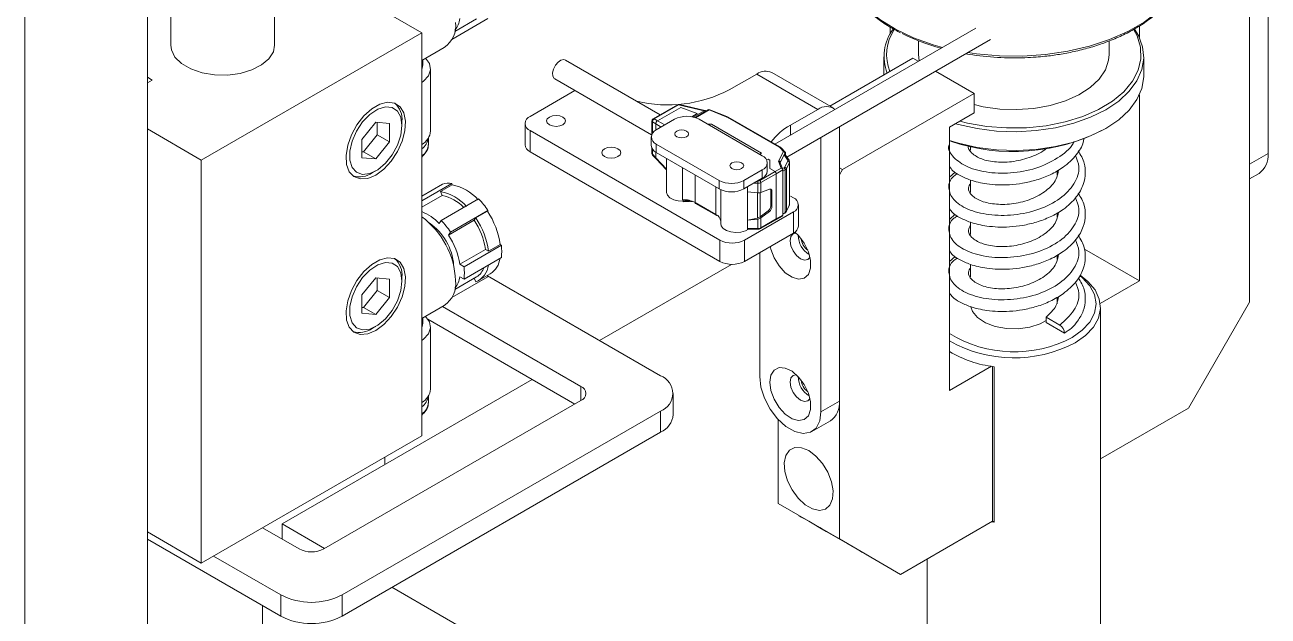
# Model space of a CAD drawing. Header units: millimetres. Extents: x 169 to 14583, y -399 to 10804.
# Drawn here: x 11799.6 to 11943.2, y 7379.5 to 7447.7 of the extents above; entities that cross this region are included whole.
import ezdxf

# ---------------------------------------------------------------- set-up
doc = ezdxf.new("R2010")
doc.units = ezdxf.units.MM
doc.header["$LTSCALE"] = 35

msp = doc.modelspace()

# ---------------------------------------------------------------- linework, layer by layer
at = {"color": 7, "linetype": 'Continuous', "lineweight": 18}
for p, q in [((11799.626, 7837.703), (11799.626, 7344.766)), ((11813.768, 7829.539), (11813.768, 7352.93)), ((11943.168, 7464.533), (11943.168, 7432.862)), ((11941.047, 7463.308), (11941.047, 7431.637)), ((11828.465, 7445.389), (11828.465, 7460.694)), ((11845.446, 7446.818), (11828.465, 7456.621)), ((11941.047, 7415.714), (11941.047, 7457.766)), ((11816.465, 7456.173), (11816.465, 7445.389)), ((11853.092, 7448.458), (11848.931, 7446.056)), ((11849.26, 7446.98), (11851.773, 7448.431)), ((11819.99, 7432.122), (11845.446, 7446.818)), ((11845.446, 7400.275), (11845.446, 7446.818)), ((11909.433, 7447.367), (11886.224, 7433.969)), ((11899.525, 7446.668), (11899.525, 7447.48)), ((11928.319, 7446.277), (11928.319, 7447.619)), ((11845.446, 7443.624), (11848.057, 7445.131)), ((11887.608, 7432.458), (11911.128, 7446.036)), ((11902.823, 7445.885), (11902.823, 7444.295)), ((11924.823, 7444.295), (11924.823, 7445.876)), ((11845.57, 7443.071), (11845.57, 7443.695)), ((11872.999, 7437.346), (11862.052, 7443.666)), ((11892.576, 7438.357), (11902.156, 7443.887)), ((11898.823, 7444.05), (11898.823, 7441.963)), ((11902.156, 7443.887), (11902.781, 7443.527)), ((11902.823, 7444.295), (11902.891, 7443.591)), ((11928.823, 7441.886), (11928.823, 7444.05)), ((11846.47, 7435.486), (11846.47, 7442.647)), ((11884.125, 7442.052), (11880.943, 7440.215)), ((11884.125, 7442.052), (11891.196, 7437.97)), ((11892.946, 7438.143), (11885.875, 7442.225)), ((11904.781, 7442.372), (11909.227, 7439.805)), ((11813.768, 7441.674), (11814.333, 7441.348)), ((11814.333, 7441.348), (11813.768, 7441.021)), ((11860.802, 7441.5), (11871.991, 7435.041)), ((11863.147, 7440.147), (11857.962, 7437.153)), ((11894.024, 7431.029), (11909.227, 7439.805)), ((11909.227, 7439.805), (11909.227, 7437.56)), ((11928.319, 7418.165), (11928.319, 7439.66)), ((11874.979, 7438.489), (11872.182, 7436.874)), ((11875.092, 7438.492), (11872.295, 7436.877)), ((11872.675, 7436.658), (11875.357, 7438.206)), ((11878.047, 7437.809), (11875.092, 7438.492)), ((11878.159, 7437.837), (11875.197, 7438.522)), ((11877.266, 7437.493), (11875.357, 7438.206)), ((11878.044, 7437.807), (11876.795, 7437.086)), ((11878.534, 7437.913), (11877.005, 7437.03)), ((11878.634, 7437.903), (11877.08, 7437.006)), ((11878.197, 7437.719), (11878.044, 7437.807)), ((11878.285, 7437.77), (11878.186, 7437.827)), ((11880.61, 7437.13), (11878.634, 7437.903)), ((11880.683, 7437.153), (11878.707, 7437.926)), ((11888.014, 7436.133), (11891.196, 7437.97)), ((11838.552, 7434.508), (11840.143, 7436.487)), ((11840.143, 7436.487), (11841.734, 7436.345)), ((11840.32, 7436.472), (11840.32, 7435.04)), ((11841.734, 7436.345), (11841.734, 7434.224)), ((11843.171, 7436.114), (11843.171, 7436.589)), ((11857.376, 7436.337), (11857.376, 7433.887)), ((11872.032, 7436.615), (11872.032, 7435.128)), ((11872.466, 7436.296), (11872.086, 7436.515)), ((11872.086, 7436.515), (11872.086, 7435.216)), ((11872.295, 7436.877), (11872.675, 7436.658)), ((11873.097, 7435.932), (11872.466, 7436.296)), ((11872.466, 7435.565), (11872.466, 7436.296)), ((11874.65, 7436.828), (11872.528, 7435.603)), ((11872.675, 7436.658), (11873.515, 7436.173)), ((11876.621, 7437.12), (11877.266, 7437.493)), ((11884.761, 7432.623), (11877.478, 7436.828)), ((11880.827, 7437.085), (11880.683, 7437.153)), ((11886.709, 7433.621), (11880.727, 7437.075)), ((11886.809, 7433.631), (11880.827, 7437.085)), ((11909.227, 7437.56), (11906.399, 7435.927)), ((11813.768, 7435.715), (11819.99, 7432.122)), ((11840.32, 7435.04), (11838.729, 7433.061)), ((11840.32, 7435.04), (11841.734, 7434.224)), ((11857.962, 7435.521), (11879.882, 7422.866)), ((11857.962, 7435.521), (11857.962, 7433.071)), ((11878.897, 7436.253), (11878.473, 7436.253)), ((11878.897, 7436.253), (11884.691, 7432.909)), ((11888.014, 7436.133), (11888.014, 7435.002)), ((11893.671, 7435.958), (11893.671, 7404.287)), ((11906.399, 7405.511), (11906.399, 7435.927)), ((11924.22, 7435.642), (11924.432, 7435.764)), ((11838.552, 7432.387), (11838.552, 7434.508)), ((11841.734, 7434.224), (11840.143, 7432.244)), ((11846.22, 7433.935), (11846.22, 7434.672)), ((11871.943, 7434.787), (11871.943, 7433.807)), ((11872.032, 7433.466), (11872.032, 7432.894)), ((11872.528, 7433.971), (11879.812, 7429.766)), ((11872.528, 7433.971), (11872.528, 7432.991)), ((11886.992, 7433.489), (11886.809, 7433.631)), ((11887.212, 7433.127), (11886.847, 7433.515)), ((11887.416, 7433.038), (11886.992, 7433.489)), ((11891.549, 7403.063), (11891.549, 7434.734)), ((11908.823, 7433.661), (11908.823, 7433.249)), ((11819.99, 7385.58), (11819.99, 7432.122)), ((11838.729, 7433.061), (11838.552, 7433.077)), ((11840.143, 7432.244), (11838.552, 7432.387)), ((11838.729, 7433.061), (11840.143, 7432.244)), ((11857.962, 7433.071), (11879.882, 7420.417)), ((11872.086, 7433.378), (11872.086, 7432.795)), ((11872.086, 7432.795), (11872.466, 7432.388)), ((11872.112, 7432.689), (11872.503, 7432.27)), ((11872.466, 7432.388), (11872.466, 7433.029)), ((11872.466, 7432.388), (11873.698, 7431.067)), ((11872.503, 7432.27), (11873.698, 7430.99)), ((11872.528, 7432.991), (11879.812, 7428.786)), ((11873.698, 7432.315), (11873.698, 7428.418)), ((11884.691, 7432.909), (11884.479, 7432.787)), ((11885.259, 7432.145), (11885.468, 7432.215)), ((11885.468, 7432.215), (11885.646, 7432.112)), ((11885.646, 7432.112), (11885.646, 7431.133)), ((11886.627, 7432.002), (11887.211, 7433.127)), ((11886.946, 7431.19), (11886.627, 7432.002)), ((11887.296, 7432.724), (11886.871, 7431.908)), ((11887.211, 7433.127), (11887.212, 7433.127)), ((11887.388, 7432.903), (11887.296, 7432.724)), ((11887.696, 7432.139), (11887.296, 7432.724)), ((11887.361, 7431.299), (11887.706, 7432.03)), ((11887.861, 7432.089), (11887.378, 7432.795)), ((11887.459, 7432.943), (11887.388, 7432.903)), ((11887.388, 7432.903), (11887.388, 7432.779)), ((11887.459, 7432.677), (11887.459, 7432.943)), ((11941.047, 7431.637), (11943.168, 7432.862)), ((11839.733, 7430.632), (11840.143, 7430.869)), ((11875.556, 7427.543), (11875.556, 7431.243)), ((11882.64, 7429.766), (11884.761, 7430.991)), ((11884.483, 7429.769), (11886.246, 7430.786)), ((11886.388, 7430.541), (11884.625, 7429.524)), ((11884.761, 7430.011), (11884.761, 7430.991)), ((11885.347, 7430.827), (11885.347, 7431.807)), ((11885.646, 7431.133), (11886.246, 7430.786)), ((11886.246, 7430.786), (11886.946, 7431.19)), ((11887.165, 7430.99), (11886.388, 7430.541)), ((11886.388, 7430.541), (11886.388, 7425.316)), ((11886.852, 7431.814), (11886.85, 7431.825)), ((11887.155, 7431.041), (11886.852, 7431.813)), ((11887.121, 7431.128), (11887.284, 7431.222)), ((11887.165, 7430.99), (11887.165, 7430.827)), ((11887.425, 7430.977), (11887.165, 7430.827)), ((11887.165, 7425.928), (11887.165, 7430.827)), ((11887.425, 7426.078), (11887.425, 7430.977)), ((11887.899, 7431.837), (11887.554, 7431.105)), ((11887.554, 7431.105), (11887.554, 7426.206)), ((11887.899, 7426.937), (11887.899, 7431.837)), ((11887.917, 7427.013), (11887.917, 7431.912)), ((11893.671, 7431.233), (11894.024, 7431.029)), ((11894.024, 7431.029), (11893.671, 7430.417)), ((11907.027, 7430.726), (11906.399, 7430.145)), ((11918.823, 7430.432), (11918.823, 7430.894)), ((11918.858, 7430.914), (11918.906, 7430.736)), ((11941.047, 7429.946), (11942.133, 7430.572)), ((11848.913, 7429.427), (11845.446, 7427.425)), ((11847.841, 7429.331), (11845.446, 7427.948)), ((11847.632, 7428.49), (11848.975, 7429.265)), ((11848.975, 7429.265), (11848.913, 7429.427)), ((11877.033, 7430.39), (11877.033, 7427.205)), ((11879.812, 7428.786), (11879.812, 7429.766)), ((11882.64, 7428.786), (11884.761, 7430.011)), ((11882.64, 7429.766), (11882.64, 7428.786)), ((11884.271, 7429.439), (11883.771, 7429.439)), ((11884.254, 7429.718), (11884.271, 7429.718)), ((11884.271, 7429.439), (11884.271, 7429.718)), ((11884.271, 7428.343), (11884.271, 7429.439)), ((11884.625, 7429.524), (11884.625, 7428.38)), ((11893.671, 7388.365), (11893.671, 7430.417)), ((11908.823, 7429.811), (11908.823, 7428.377)), ((11847.811, 7428.028), (11845.446, 7426.663)), ((11847.811, 7428.028), (11847.632, 7428.49)), ((11879.408, 7425.834), (11879.408, 7429.019)), ((11879.991, 7428.694), (11879.991, 7424.785)), ((11883.064, 7429.031), (11883.064, 7428.459)), ((11883.064, 7428.459), (11883.064, 7425.193)), ((11884.271, 7428.343), (11883.064, 7428.459)), ((11884.233, 7425.424), (11884.233, 7428.347)), ((11884.512, 7428.35), (11884.512, 7425.546)), ((11885.597, 7428.754), (11884.625, 7428.38)), ((11885.751, 7426.845), (11885.751, 7428.603)), ((11885.893, 7428.522), (11885.751, 7428.603)), ((11885.893, 7426.764), (11885.893, 7428.522)), ((11888.368, 7427.765), (11888.014, 7427.969)), ((11852.02, 7427.633), (11847.707, 7425.142)), ((11853.092, 7426.299), (11848.779, 7423.809)), ((11853.03, 7426.21), (11853.092, 7426.299)), ((11875.648, 7427.298), (11876.721, 7427.352)), ((11875.655, 7427.383), (11875.655, 7427.509)), ((11875.655, 7427.383), (11876.371, 7427.419)), ((11877.033, 7427.205), (11879.408, 7425.834)), ((11877.075, 7427.113), (11879.449, 7425.743)), ((11884.512, 7425.546), (11885.456, 7426.272)), ((11885.597, 7426.191), (11885.456, 7426.272)), ((11885.751, 7426.845), (11885.893, 7426.764)), ((11887.542, 7426.151), (11887.887, 7426.882)), ((11887.554, 7426.206), (11887.899, 7426.937)), ((11888.953, 7424.499), (11888.953, 7426.948)), ((11847.707, 7425.142), (11847.466, 7424.799)), ((11851.507, 7425.18), (11848.537, 7423.466)), ((11851.507, 7425.18), (11851.686, 7425.435)), ((11851.686, 7425.435), (11853.03, 7426.21)), ((11888.368, 7426.132), (11882.711, 7422.866)), ((11883.064, 7425.193), (11884.233, 7425.424)), ((11883.064, 7425.193), (11884.271, 7425.309)), ((11883.064, 7425.193), (11883.064, 7424.213)), ((11884.271, 7424.213), (11884.271, 7425.309)), ((11884.583, 7424.206), (11886.346, 7425.224)), ((11884.625, 7425.442), (11885.597, 7426.191)), ((11884.625, 7425.442), (11884.625, 7424.298)), ((11884.625, 7424.298), (11886.388, 7425.316)), ((11886.346, 7425.224), (11887.101, 7425.66)), ((11886.388, 7425.316), (11887.165, 7425.765)), ((11887.165, 7425.928), (11887.425, 7426.078)), ((11887.165, 7425.86), (11887.384, 7425.986)), ((11887.165, 7425.765), (11887.165, 7425.928)), ((11888.368, 7423.682), (11888.368, 7426.132)), ((11907.027, 7425.855), (11906.399, 7425.274)), ((11908.823, 7424.939), (11908.823, 7423.506)), ((11918.823, 7425.561), (11918.823, 7426.023)), ((11918.858, 7426.043), (11918.906, 7425.865)), ((11848.537, 7423.466), (11848.779, 7423.809)), ((11888.368, 7423.682), (11882.711, 7420.417)), ((11883.064, 7424.213), (11884.271, 7424.213)), ((11883.145, 7424.129), (11884.271, 7424.129)), ((11884.271, 7424.213), (11884.271, 7424.129)), ((11854.646, 7422.294), (11850.333, 7419.804)), ((11854.521, 7422.367), (11853.177, 7421.591)), ((11854.646, 7422.294), (11854.521, 7422.367)), ((11879.882, 7420.417), (11879.882, 7422.866)), ((11882.711, 7422.866), (11882.711, 7420.417)), ((11852.819, 7421.798), (11849.849, 7420.083)), ((11854.646, 7420.866), (11850.333, 7418.375)), ((11853.177, 7421.591), (11852.819, 7421.798)), ((11884.478, 7421.437), (11884.478, 7407.145)), ((11907.027, 7420.983), (11906.399, 7420.403)), ((11918.823, 7420.689), (11918.823, 7421.151)), ((11918.823, 7420.848), (11918.875, 7420.877)), ((11918.858, 7421.171), (11918.929, 7420.909)), ((11921.971, 7421.83), (11928.319, 7418.165)), ((11850.333, 7419.804), (11849.849, 7420.083)), ((11881.238, 7420.079), (11865.988, 7411.275)), ((11908.823, 7420.068), (11908.823, 7418.635)), ((11838.552, 7416.544), (11840.143, 7418.523)), ((11840.143, 7418.523), (11841.734, 7418.381)), ((11840.32, 7418.508), (11840.32, 7417.076)), ((11841.734, 7418.381), (11841.734, 7416.26)), ((11843.171, 7418.15), (11843.171, 7418.625)), ((11853.092, 7418.655), (11848.931, 7416.252)), ((11849.26, 7417.177), (11851.773, 7418.627)), ((11849.849, 7418.654), (11850.333, 7418.375)), ((11851.686, 7418.04), (11851.516, 7418.479)), ((11852.023, 7418.194), (11853.366, 7418.97)), ((11853.092, 7418.655), (11853.042, 7418.783)), ((11873.023, 7407.214), (11853.06, 7418.738)), ((11923.793, 7415.552), (11928.319, 7418.165)), ((11838.552, 7414.423), (11838.552, 7416.544)), ((11840.32, 7417.076), (11838.729, 7415.097)), ((11841.734, 7416.26), (11840.143, 7414.281)), ((11840.32, 7417.076), (11841.734, 7416.26)), ((11918.823, 7415.512), (11918.823, 7416.28)), ((11918.859, 7416.301), (11918.907, 7416.126)), ((11838.729, 7415.097), (11838.552, 7415.113)), ((11838.729, 7415.097), (11840.143, 7414.281)), ((11845.446, 7413.82), (11848.057, 7415.327)), ((11847.856, 7415.211), (11863.831, 7405.989)), ((11923.823, 7289.396), (11923.823, 7415.104)), ((11933.976, 7403.467), (11941.047, 7415.714)), ((11840.143, 7414.281), (11838.552, 7414.423)), ((11845.57, 7413.267), (11845.57, 7413.892)), ((11846.167, 7413.737), (11863.123, 7403.948)), ((11917.536, 7413.981), (11919.127, 7413.063)), ((11917.536, 7413.981), (11917.536, 7413.369)), ((11917.536, 7413.369), (11919.657, 7412.144)), ((11839.733, 7412.668), (11840.143, 7412.905)), ((11846.47, 7405.683), (11846.47, 7412.843)), ((11911.235, 7408.303), (11906.399, 7405.511)), ((11911.348, 7408.286), (11911.348, 7390.404)), ((11911.538, 7390.295), (11911.538, 7408.259)), ((11858.209, 7406.785), (11829.324, 7390.109)), ((11846.22, 7404.131), (11846.22, 7404.869)), ((11863.831, 7404.356), (11863.831, 7405.989)), ((11874.488, 7402.723), (11874.488, 7405.173)), ((11863.831, 7404.356), (11834.132, 7387.212)), ((11891.549, 7403.063), (11893.671, 7404.287)), ((11923.823, 7397.606), (11933.976, 7403.467)), ((11836.254, 7381.905), (11873.023, 7403.132)), ((11873.023, 7400.682), (11873.023, 7403.132)), ((11886.6, 7392.447), (11886.6, 7402.178)), ((11890.514, 7400.773), (11892.635, 7401.998)), ((11873.023, 7400.682), (11836.254, 7379.455)), ((11819.99, 7385.58), (11845.446, 7400.275)), ((11841.189, 7396.959), (11841.189, 7397.817)), ((11886.6, 7392.447), (11890.135, 7390.406)), ((11893.671, 7388.363), (11886.6, 7392.447)), ((11890.135, 7390.406), (11893.671, 7388.365)), ((11911.348, 7390.404), (11900.742, 7384.281)), ((11911.235, 7390.339), (11911.538, 7390.295)), ((11911.538, 7390.295), (11911.348, 7390.404)), ((11813.768, 7389.172), (11819.99, 7385.58)), ((11831.304, 7387.212), (11827.061, 7389.661)), ((11829.324, 7390.109), (11834.238, 7387.273)), ((11829.324, 7388.355), (11829.324, 7390.109)), ((11829.183, 7379.455), (11813.768, 7388.354)), ((11893.671, 7388.365), (11900.742, 7384.281)), ((11900.742, 7384.281), (11893.671, 7388.363)), ((11829.183, 7381.905), (11821.404, 7386.396)), ((11903.823, 7386.06), (11903.823, 7300.942)), ((11829.183, 7379.455), (11829.183, 7381.905)), ((11836.254, 7381.905), (11836.254, 7379.455)), ((11842.017, 7382.782), (11903.823, 7347.102)), ((11827.047, 7361.094), (11827.047, 7380.688))]:
    msp.add_line(p, q, dxfattribs=at)
at = {"color": 7, "linetype": 'Continuous', "lineweight": 18, "flags": 128}
for points in [[(11893.823, 7455.654), (11893.826, 7455.461), (11894.049, 7453.924), (11894.625, 7452.418), (11895.543, 7450.97), (11896.788, 7449.605), (11898.337, 7448.348), (11900.162, 7447.222), (11902.23, 7446.246), (11904.506, 7445.438), (11905.571, 7445.137)], [(11908.508, 7444.524), (11909.513, 7444.38), (11912.154, 7444.149), (11914.826, 7444.123), (11917.479, 7444.303), (11920.067, 7444.686), (11922.544, 7445.264), (11924.865, 7446.028), (11926.989, 7446.963), (11928.878, 7448.054), (11930.499, 7449.28), (11931.822, 7450.62), (11932.824, 7452.05), (11933.486, 7453.544), (11933.798, 7455.076), (11933.823, 7455.654)], [(11927.771, 7447.236), (11928.208, 7446.506), (11928.688, 7445.209), (11928.821, 7443.886), (11928.601, 7442.566), (11928.036, 7441.281), (11927.137, 7440.061), (11925.926, 7438.935), (11924.432, 7437.928), (11922.689, 7437.065), (11920.738, 7436.366), (11918.625, 7435.846), (11916.399, 7435.52), (11914.113, 7435.393), (11911.82, 7435.468), (11909.575, 7435.746), (11907.428, 7436.217), (11907.074, 7436.317)], [(11907.584, 7436.611), (11908.488, 7436.388), (11910.696, 7436.003), (11912.981, 7435.823), (11915.288, 7435.851), (11917.558, 7436.087), (11919.736, 7436.526), (11921.768, 7437.155), (11923.605, 7437.961), (11925.202, 7438.922), (11926.517, 7440.016), (11927.521, 7441.215), (11928.187, 7442.49), (11928.499, 7443.809), (11928.45, 7445.141), (11928.041, 7446.451), (11927.667, 7447.15)], [(11816.465, 7445.389), (11816.539, 7444.847), (11816.959, 7444.013), (11817.724, 7443.266), (11818.788, 7442.652), (11820.082, 7442.21), (11821.527, 7441.968), (11823.03, 7441.941), (11824.498, 7442.13), (11825.838, 7442.524), (11826.966, 7443.098), (11827.811, 7443.816), (11828.321, 7444.633), (11828.465, 7445.389)], [(11845.877, 7443.873), (11846.331, 7443.259), (11846.467, 7442.558), (11846.24, 7441.865), (11845.669, 7441.241), (11845.446, 7441.082)], [(11862.052, 7443.666), (11861.858, 7443.723), (11861.529, 7443.656), (11861.186, 7443.426), (11860.879, 7443.067), (11860.655, 7442.635), (11860.549, 7442.195), (11860.576, 7441.814), (11860.733, 7441.55), (11860.802, 7441.5)], [(11909.227, 7438.526), (11910.294, 7438.281), (11912.211, 7438.014), (11914.18, 7437.948), (11916.138, 7438.087), (11918.021, 7438.425), (11919.769, 7438.952), (11921.326, 7439.651), (11922.642, 7440.499), (11923.674, 7441.469), (11924.39, 7442.53), (11924.766, 7443.647), (11924.823, 7444.295)], [(11845.57, 7443.071), (11845.558, 7442.91), (11845.446, 7442.562)], [(11906.399, 7434.362), (11907.428, 7434.053), (11909.575, 7433.582), (11911.82, 7433.305), (11914.113, 7433.229), (11916.399, 7433.356), (11918.625, 7433.683), (11920.738, 7434.202), (11922.689, 7434.901), (11924.432, 7435.764), (11925.926, 7436.771), (11927.137, 7437.897), (11928.036, 7439.117), (11928.601, 7440.402), (11928.821, 7441.722), (11928.823, 7441.886)], [(11840.143, 7430.394), (11841.071, 7431.077), (11841.93, 7432.004), (11842.656, 7433.106), (11843.197, 7434.302), (11843.51, 7435.502), (11843.574, 7436.618), (11843.384, 7437.567), (11842.953, 7438.278), (11842.313, 7438.7), (11841.513, 7438.8), (11840.611, 7438.571), (11839.674, 7438.03), (11838.773, 7437.218), (11837.972, 7436.194), (11837.333, 7435.034), (11836.902, 7433.825), (11836.711, 7432.656), (11836.775, 7431.614), (11837.089, 7430.776), (11837.629, 7430.204), (11838.356, 7429.941), (11839.215, 7430.006), (11840.143, 7430.394)], [(11843.171, 7436.114), (11843.037, 7435.006), (11842.645, 7433.84), (11842.031, 7432.722), (11841.249, 7431.749), (11840.369, 7431.009), (11839.469, 7430.567), (11838.629, 7430.463), (11837.923, 7430.706), (11837.414, 7431.273), (11837.148, 7432.116), (11837.148, 7433.158), (11837.414, 7434.308), (11837.923, 7435.463), (11838.629, 7436.52), (11839.469, 7437.386), (11840.369, 7437.984), (11841.249, 7438.26), (11842.031, 7438.19), (11842.645, 7437.781), (11843.037, 7437.067), (11843.171, 7436.114)], [(11860.189, 7436.194), (11860.546, 7436.056), (11860.967, 7436.008), (11861.388, 7436.056), (11861.745, 7436.194), (11861.983, 7436.4), (11862.067, 7436.643), (11861.983, 7436.886), (11861.745, 7437.092), (11861.388, 7437.23), (11860.967, 7437.278), (11860.546, 7437.23), (11860.189, 7437.092), (11859.951, 7436.886), (11859.867, 7436.643), (11859.951, 7436.4), (11860.189, 7436.194)], [(11874.897, 7435.46), (11874.724, 7435.311), (11874.663, 7435.134), (11874.724, 7434.957), (11874.897, 7434.807), (11875.157, 7434.707), (11875.463, 7434.672), (11875.769, 7434.707), (11876.028, 7434.807), (11876.202, 7434.957), (11876.263, 7435.134), (11876.202, 7435.311), (11876.028, 7435.46), (11875.769, 7435.561), (11875.463, 7435.596), (11875.157, 7435.561), (11874.897, 7435.46)], [(11868.109, 7433.418), (11867.752, 7433.556), (11867.331, 7433.604), (11866.91, 7433.556), (11866.553, 7433.418), (11866.315, 7433.212), (11866.231, 7432.969), (11866.315, 7432.726), (11866.553, 7432.52), (11866.91, 7432.383), (11867.331, 7432.334), (11867.752, 7432.383), (11868.109, 7432.52), (11868.347, 7432.726), (11868.431, 7432.969), (11868.347, 7433.212), (11868.109, 7433.418)], [(11881.261, 7431.787), (11881.088, 7431.637), (11881.027, 7431.46), (11881.088, 7431.283), (11881.261, 7431.133), (11881.521, 7431.033), (11881.827, 7430.998), (11882.133, 7431.033), (11882.392, 7431.133), (11882.566, 7431.283), (11882.627, 7431.46), (11882.566, 7431.637), (11882.392, 7431.787), (11882.133, 7431.887), (11881.827, 7431.922), (11881.521, 7431.887), (11881.261, 7431.787)], [(11873.698, 7428.418), (11873.7, 7428.377), (11873.815, 7428.049), (11874.106, 7427.759), (11874.542, 7427.538), (11875.076, 7427.408), (11875.655, 7427.383)], [(11885.597, 7428.754), (11885.657, 7428.771), (11885.714, 7428.773), (11885.765, 7428.762), (11885.809, 7428.737), (11885.845, 7428.699), (11885.871, 7428.65), (11885.887, 7428.59), (11885.893, 7428.522)], [(11887.887, 7426.882), (11887.896, 7426.906), (11887.899, 7426.937)], [(11879.991, 7424.785), (11880.042, 7424.541), (11880.267, 7424.233), (11880.65, 7423.981), (11881.152, 7423.813), (11881.721, 7423.747), (11882.297, 7423.788), (11882.82, 7423.932), (11883.187, 7424.129)], [(11887.542, 7426.151), (11887.55, 7426.175), (11887.554, 7426.206)], [(11885.701, 7422.143), (11885.767, 7421.841), (11886.139, 7420.832), (11886.714, 7419.888), (11887.431, 7419.112), (11888.21, 7418.587), (11888.968, 7418.371), (11889.623, 7418.487), (11890.103, 7418.922), (11890.357, 7419.63), (11890.357, 7420.533), (11890.103, 7421.534), (11889.623, 7422.524), (11888.968, 7423.396), (11888.547, 7423.801)], [(11888.703, 7423.662), (11888.338, 7423.584), (11888.077, 7423.284), (11887.986, 7422.806)], [(11887.986, 7422.806), (11888.077, 7422.222), (11888.338, 7421.621), (11888.728, 7421.095), (11889.188, 7420.724), (11889.648, 7420.564), (11890.038, 7420.64), (11890.288, 7420.917)], [(11840.143, 7412.43), (11841.071, 7413.113), (11841.93, 7414.04), (11842.656, 7415.142), (11843.197, 7416.338), (11843.51, 7417.538), (11843.574, 7418.654), (11843.384, 7419.603), (11842.953, 7420.315), (11842.313, 7420.736), (11841.513, 7420.836), (11840.611, 7420.607), (11839.674, 7420.066), (11838.773, 7419.254), (11837.972, 7418.23), (11837.333, 7417.07), (11836.902, 7415.861), (11836.711, 7414.692), (11836.775, 7413.65), (11837.089, 7412.812), (11837.629, 7412.24), (11838.356, 7411.977), (11839.215, 7412.042), (11840.143, 7412.43)], [(11843.171, 7418.15), (11843.037, 7417.042), (11842.645, 7415.877), (11842.031, 7414.758), (11841.249, 7413.785), (11840.369, 7413.045), (11839.469, 7412.603), (11838.629, 7412.499), (11837.923, 7412.742), (11837.414, 7413.309), (11837.148, 7414.152), (11837.148, 7415.194), (11837.414, 7416.344), (11837.923, 7417.499), (11838.629, 7418.557), (11839.469, 7419.423), (11840.369, 7420.02), (11841.249, 7420.296), (11842.031, 7420.226), (11842.645, 7419.817), (11843.037, 7419.104), (11843.171, 7418.15)], [(11920.541, 7411.634), (11921.722, 7412.465), (11922.6, 7413.413), (11923.141, 7414.442), (11923.323, 7415.512), (11923.141, 7416.582), (11922.6, 7417.611), (11921.722, 7418.559), (11921.482, 7418.757)], [(11921.473, 7418.822), (11922.362, 7418.108), (11923.193, 7417.121), (11923.685, 7416.061), (11923.821, 7414.966), (11923.595, 7413.877), (11923.016, 7412.831), (11922.105, 7411.868), (11920.894, 7411.022)], [(11908.86, 7415.162), (11909.058, 7414.639), (11909.642, 7413.929), (11910.537, 7413.337), (11911.676, 7412.905), (11912.974, 7412.668), (11914.335, 7412.641), (11915.658, 7412.827), (11916.845, 7413.212), (11917.536, 7413.579)], [(11845.877, 7414.069), (11846.331, 7413.456), (11846.467, 7412.755), (11846.24, 7412.061), (11845.669, 7411.438), (11845.446, 7411.278)], [(11845.57, 7413.267), (11845.558, 7413.106), (11845.446, 7412.758)], [(11885.638, 7406.475), (11885.767, 7405.51), (11886.139, 7404.501), (11886.714, 7403.557), (11887.431, 7402.781), (11888.21, 7402.256), (11888.968, 7402.04), (11889.623, 7402.156), (11890.103, 7402.592), (11890.357, 7403.299), (11890.357, 7404.202), (11890.103, 7405.203), (11889.623, 7406.193), (11888.968, 7407.065), (11888.21, 7407.725), (11887.431, 7408.1), (11886.714, 7408.151), (11886.139, 7407.871), (11885.767, 7407.292), (11885.638, 7406.475)], [(11884.478, 7407.145), (11884.622, 7405.912), (11885.04, 7404.613), (11885.699, 7403.355), (11886.545, 7402.238), (11887.511, 7401.353), (11888.517, 7400.772), (11889.483, 7400.542), (11890.329, 7400.682), (11890.988, 7401.179), (11891.406, 7401.995), (11891.549, 7403.063)], [(11888.703, 7407.331), (11888.338, 7407.254), (11888.077, 7406.954), (11887.986, 7406.475)], [(11887.986, 7406.475), (11888.077, 7405.891), (11888.338, 7405.29), (11888.728, 7404.764), (11889.188, 7404.393), (11889.648, 7404.233), (11890.038, 7404.309), (11890.288, 7404.587)], [(11890.135, 7398.571), (11889.302, 7398.907), (11888.542, 7398.923), (11887.924, 7398.618), (11887.502, 7398.018), (11887.315, 7397.177), (11887.378, 7396.17), (11887.686, 7395.086), (11888.211, 7394.021), (11888.908, 7393.071), (11889.714, 7392.319), (11890.557, 7391.832), (11891.362, 7391.654), (11892.059, 7391.8), (11892.585, 7392.258), (11892.893, 7392.986), (11892.956, 7393.921), (11892.768, 7394.978), (11892.347, 7396.065), (11891.729, 7397.084), (11890.969, 7397.945), (11890.135, 7398.571)]]:
    msp.add_lwpolyline(points, dxfattribs=at)
at = {"color": 7, "linetype": 'Continuous', "lineweight": 18}
for centre, radius, start, end in [((11846.328, 7447.651), 3.056, 304.45505, 6.85713), ((11847.169, 7448.802), 2.702, 321.64798, 352.68442), ((11904.201, 7444.063), 5.365, 143.72357, 200.65862), ((11904.315, 7444.308), 5.184, 146.28352, 202.07492), ((11911.597, 7467.819), 23.623, 243.15599, 254.74521), ((11913.807, 7476.828), 32.915, 260.3044, 271.7181), ((11885.15, 7440.621), 1.76, 65.69288, 125.61758), ((11873.849, 7453.96), 15.468, 256.72564, 297.29856), ((11840.661, 7436.82), 2.521, 354.73449, 47.61282), ((11875.129, 7438.23), 0.3, 76.98595, 119.99731), ((11875.039, 7438.374), 0.13, 65.46454, 117.26042), ((11875.174, 7438.402), 0.122, 79.4467, 132.40542), ((11878.634, 7437.74), 0.2, 68.64123, 119.99731), ((11878.575, 7437.822), 0.101, 54.38242, 114.30712), ((11878.689, 7437.855), 0.0736, 76.23604, 138.74775), ((11892.187, 7436.668), 1.636, 53.16534, 127.27137), ((11858.272, 7436.337), 0.873, 110.78342, 249.21658), ((11872.332, 7436.615), 0.3, 119.99731, 180), ((11872.161, 7436.621), 0.13, 182.73973, 234.5446), ((11872.453, 7436.544), 0.369, 115.48608, 184.51392), ((11872.241, 7436.759), 0.13, 65.46454, 117.26042), ((11876.064, 7434.099), 3.074, 62.60967, 117.39033), ((11880.666, 7437.082), 0.0736, 76.23604, 138.74775), ((11880.299, 7436.326), 0.862, 60.19587, 68.81597), ((11880.786, 7436.993), 0.101, 65.69288, 125.61758), ((11844.517, 7435.647), 1.96, 298.27463, 355.29773), ((11872.838, 7434.787), 0.873, 110.78342, 249.21658), ((11891.044, 7430.438), 6.451, 118.01468, 144.23275), ((11913.748, 7455.988), 22.882, 251.52357, 297.23402), ((11844.471, 7434.879), 1.759, 303.66068, 353.12273), ((11844.491, 7434.044), 1.732, 303.44832, 356.40027), ((11858.377, 7433.987), 1.006, 185.6948, 245.62534), ((11872.943, 7433.907), 1.006, 185.6948, 245.62534), ((11886.768, 7433.54), 0.101, 65.70715, 125.61633), ((11886.416, 7433.1), 0.599, 43.95524, 60.63083), ((11886.898, 7433.384), 0.141, 47.9816, 111.56353), ((11872.332, 7432.894), 0.3, 180, 223.01897), ((11872.161, 7432.9), 0.13, 182.73973, 234.5446), ((11872.205, 7432.769), 0.122, 167.59121, 220.55613), ((11884.451, 7431.807), 0.873, 290.78342, 69.21658), ((11887.742, 7431.994), 0.152, 38.46454, 107.54752), ((11887.61, 7432.076), 0.107, 334.50326, 36.41581), ((11887.683, 7431.814), 0.218, 6.00547, 83.7769), ((11940.711, 7432.595), 2.472, 305.11209, 6.20009), ((11838.259, 7432.802), 2.623, 253.4993, 304.16415), ((11884.346, 7430.927), 1.006, 294.37466, 354.3052), ((11886.081, 7430.527), 0.307, 2.60548, 57.39452), ((11887.028, 7431.824), 0.178, 151.83465, 180.15097), ((11887.198, 7431.386), 0.185, 297.68907, 332.01052), ((11887.118, 7430.963), 0.307, 2.60548, 57.39452), ((11887.337, 7431.082), 0.218, 6.00547, 83.7769), ((11887.282, 7431.25), 0.308, 297.68907, 332.01052), ((11887.741, 7431.913), 0.176, 334.1472, 359.83361), ((11848.587, 7427.026), 2.423, 82.28169, 107.93734), ((11847.92, 7423.993), 5.376, 41.32281, 78.68257), ((11881.226, 7432.495), 3.074, 242.60967, 297.39033), ((11884.28, 7430.151), 0.433, 268.8559, 298.04024), ((11884.286, 7430.161), 0.721, 268.8559, 298.04024), ((11884.318, 7429.51), 0.307, 2.60548, 57.39452), ((11846.577, 7423.218), 5.376, 41.32281, 78.68257), ((11846.812, 7423.295), 4.838, 43.77727, 78.08164), ((11881.226, 7431.516), 3.074, 242.60967, 297.39033), ((11885.441, 7428.616), 0.311, 357.75004, 30.62689), ((11888.058, 7426.948), 0.873, 290.78342, 69.21658), ((11845.086, 7420.961), 9.623, 33.69566, 43.89348), ((11875.668, 7424.631), 2.914, 62.05631, 92.21124), ((11875.459, 7427.357), 0.198, 342.65655, 7.43726), ((11877.129, 7427.193), 0.0959, 172.74417, 235.94365), ((11884.971, 7426.885), 0.782, 308.37145, 357.10019), ((11885.112, 7426.803), 0.782, 308.37145, 357.10019), ((11887.741, 7427.014), 0.176, 334.14858, 359.7307), ((11843.535, 7421.15), 5.363, 42.87526, 69.1274), ((11839.66, 7417.779), 9.712, 2.55383, 53.43243), ((11842.718, 7419.52), 6.433, 3.89885, 56.09577), ((11840.773, 7418.471), 9.623, 33.69566, 43.89348), ((11844.551, 7420.535), 8.365, 8.68077, 33.73059), ((11844.135, 7420.294), 9.135, 8.16427, 34.24709), ((11845.478, 7421.069), 9.135, 8.16427, 34.24709), ((11879.503, 7425.822), 0.0959, 172.74417, 235.94365), ((11878.985, 7424.907), 1.019, 9.14041, 65.51224), ((11879.49, 7425.832), 0.0978, 245.29271, 302.03418), ((11886.292, 7425.303), 0.0959, 304.0564, 7.25578), ((11887.327, 7426.067), 0.0986, 305.01333, 6.29885), ((11887.282, 7426.35), 0.308, 297.68907, 332.01052), ((11841.581, 7418.821), 8.365, 8.68077, 33.73059), ((11884.286, 7424.935), 0.721, 268.8559, 298.04024), ((11884.53, 7424.286), 0.0959, 304.02631, 7.25885), ((11887.952, 7424.598), 1.006, 294.37466, 354.3052), ((11891.385, 7423.38), 2.45, 178.80272, 241.1919), ((11849.073, 7421.58), 5.619, 352.69459, 7.30541), ((11881.296, 7425.596), 3.074, 242.60967, 297.39033), ((11891.216, 7423.283), 1.972, 186.62026, 233.37436), ((11840.661, 7418.856), 2.521, 354.73449, 47.6128), ((11852.022, 7421.065), 2.489, 302.68123, 353.39238), ((11844.759, 7419.09), 5.619, 352.69459, 7.30541), ((11850.764, 7420.257), 2.401, 292.58944, 353.91211), ((11850.688, 7420.397), 2.076, 301.50179, 340.72864), ((11881.296, 7423.146), 3.074, 242.60967, 297.39033), ((11846.328, 7417.847), 3.056, 304.45505, 6.85713), ((11847.169, 7418.998), 2.702, 321.64798, 352.68442), ((11838.259, 7414.838), 2.623, 253.49932, 304.16415), ((11913.867, 7424.168), 14.2, 238.26867, 298.03313), ((11918.506, 7412.092), 1.153, 2.60548, 57.39452), ((11913.843, 7424.373), 15.099, 240.46087, 297.84075), ((11912.981, 7420.9), 12.723, 238.84518, 263.48691), ((11872.249, 7405.173), 2.183, 290.78342, 69.21658), ((11891.385, 7407.05), 2.45, 178.80272, 241.1919), ((11891.216, 7406.952), 1.972, 186.62026, 233.37436), ((11844.517, 7405.843), 1.96, 298.27468, 355.29774), ((11844.471, 7405.075), 1.759, 303.66068, 353.12275), ((11863.521, 7405.173), 0.873, 290.78342, 69.21658), ((11844.491, 7404.24), 1.732, 303.44832, 356.40027), ((11891.213, 7404.02), 2.472, 305.11209, 6.20009), ((11871.985, 7402.973), 2.515, 294.37466, 354.3052), ((11832.718, 7389.941), 3.074, 242.60967, 297.39033), ((11832.718, 7388.729), 7.685, 242.60967, 297.39033), ((11832.718, 7386.279), 7.685, 242.60967, 297.39033)]:
    msp.add_arc(centre, radius, start, end, dxfattribs=at)
for centre, major_axis, ratio, start_param, end_param in [((11876.841, 7438.257), (1.22, -0.431), 0.1449543, 6.1598238, 6.1749029), ((11878.062, 7437.552), (0.111, 0.281), 0.5688578, 0.0847281, 0.6855097), ((11872.681, 7436.413), (0.15, 0.26), 0.5950623, 0.8003909, 2.3410289), ((11872.681, 7432.52), (0.155, 0.268), 0.5602261, 2.371197, 2.9721319), ((11886.627, 7431.839), (0.236, 0.109), 0.5910111, 6.0155833, 7.5863797), ((11886.627, 7431.839), (0.224, -0.125), 0.5847255, 0.6180165, 1.8856496), ((11887.211, 7432.964), (0.148, -0.141), 0.693489, 0.5857614, 2.1565578), ((11887.212, 7432.964), (0.246, -0.036), 0.6530466, 0.0958944, 1.6666907), ((11887.296, 7432.561), (0.073, 0.241), 0.2384574, 6.0936698, 7.1849211), ((11886.946, 7431.027), (0.213, -0.075), 0.7031497, 0.2411581, 1.8119544), ((11884.271, 7428.584), (0.499, -0.062), 0.4753506, 4.7716239, 5.557022), ((11884.158, 7425.75), (0.497, 0.086), 0.6624417, 4.7468982, 5.3831902), ((11884.271, 7425.646), (0.497, 0.086), 0.6624417, 4.597792, 5.3831902), ((11886.946, 7425.801), (0.213, -0.075), 0.7031497, 5.738864, 6.5243434)]:
    msp.add_ellipse(centre, major_axis=major_axis, ratio=ratio, start_param=start_param, end_param=end_param, dxfattribs=at)
msp.add_ellipse((11892.964, 7388.772), major_axis=(4, -2.31), ratio=0.0000704, dxfattribs=at)
for points, knots in [([(11895.668, 7450.822), (11895.965, 7450.457), (11896.615, 7449.661), (11897.896, 7448.562), (11899.284, 7447.577), (11900.307, 7447.041), (11900.748, 7446.81)], [0, 0, 0, 0, 0.2350564, 0.5129112, 0.7895584, 1, 1, 1, 1]), ([(11913.823, 7443.907), (11914.679, 7443.925), (11915.882, 7443.95), (11917.636, 7444.115), (11919.11, 7444.312), (11920.818, 7444.637), (11922.543, 7445.071), (11924.26, 7445.625), (11925.92, 7446.295), (11927.49, 7447.079), (11928.943, 7447.971), (11930.247, 7448.969), (11931.319, 7449.969), (11931.859, 7450.671), (11932.093, 7450.976)], [0, 0, 0, 0, 0.1123617, 0.1578781, 0.2331012, 0.310644, 0.3932534, 0.4788047, 0.5664846, 0.6556847, 0.7460346, 0.8373303, 0.9294274, 1, 1, 1, 1]), ([(11845.446, 7432.466), (11845.637, 7432.655), (11846.005, 7433.019), (11846.234, 7433.548), (11846.197, 7433.834), (11846.189, 7433.893)], [0, 0, 0, 0, 0.4619162, 0.8898732, 1, 1, 1, 1]), ([(11906.399, 7433.962), (11906.371, 7433.902), (11906.133, 7433.393), (11906.784, 7432.382), (11908.363, 7431.253), (11910.884, 7430.592), (11913.814, 7430.559), (11916.79, 7431.197), (11919.179, 7432.482), (11920.564, 7433.607), (11920.754, 7434.264), (11920.755, 7434.266)], [0, 0, 0, 0, 0.0185355, 0.1586379, 0.2987079, 0.4387778, 0.5788802, 0.7190472, 0.8593102, 0.9995733, 1, 1, 1, 1]), ([(11906.399, 7431.372), (11906.515, 7431.207), (11906.788, 7430.817), (11907.625, 7430.301), (11908.871, 7429.735), (11910.807, 7429.284), (11912.925, 7429.203), (11914.88, 7429.429), (11916.49, 7429.804), (11918.1, 7430.418), (11919.699, 7431.333), (11921.052, 7432.631), (11921.785, 7433.798), (11921.884, 7434.456), (11921.905, 7434.593)], [0, 0, 0, 0, 0.04579425, 0.10775952, 0.19173381, 0.29776098, 0.42654737, 0.4998757, 0.57881547, 0.66352049, 0.7541117, 0.87110757, 0.9732257, 1, 1, 1, 1]), ([(11908.574, 7433.784), (11908.574, 7433.784), (11908.44, 7433.498), (11908.909, 7432.893), (11909.999, 7432.194), (11911.762, 7431.825), (11913.833, 7431.885), (11915.836, 7432.453), (11917.163, 7433.043), (11917.547, 7433.48), (11917.552, 7433.486)], [0, 0, 0, 0, 0.000148, 0.1663485, 0.3325092, 0.4986699, 0.6648704, 0.8311499, 0.997547, 1, 1, 1, 1]), ([(11887.915, 7431.913), (11887.912, 7431.953), (11887.906, 7432.016), (11887.873, 7432.07), (11887.861, 7432.089)], [0, 0, 0, 0, 0.632215, 1, 1, 1, 1]), ([(11907.3, 7430.539), (11907.157, 7430.45), (11906.442, 7430.003), (11906.177, 7428.894), (11906.701, 7427.521), (11908.386, 7426.379), (11910.876, 7425.721), (11913.822, 7425.687), (11916.765, 7426.329), (11919.272, 7427.598), (11920.906, 7429.341), (11921.54, 7431.136), (11921.115, 7432.217), (11920.945, 7432.648)], [0, 0, 0, 0, 0.0252492, 0.1261484, 0.2270012, 0.3278305, 0.4286599, 0.5295127, 0.6304119, 0.7313803, 0.8323488, 0.933248, 1, 1, 1, 1]), ([(11906.399, 7426.501), (11906.515, 7426.335), (11906.788, 7425.946), (11907.625, 7425.43), (11908.871, 7424.863), (11910.807, 7424.413), (11912.925, 7424.331), (11914.88, 7424.558), (11916.489, 7424.933), (11918.101, 7425.546), (11919.693, 7426.463), (11921.078, 7427.756), (11921.887, 7429.224), (11922.122, 7430.556), (11922.011, 7431.905), (11921.529, 7432.714), (11921.248, 7433.185)], [0, 0, 0, 0, 0.0372046, 0.087547, 0.1557702, 0.2419098, 0.3465397, 0.4061138, 0.4702468, 0.5390636, 0.6126626, 0.7077135, 0.7906773, 0.8615133, 0.9192946, 1, 1, 1, 1]), ([(11908.823, 7429.448), (11908.712, 7429.27), (11908.423, 7428.81), (11908.868, 7428.024), (11910.009, 7427.323), (11911.763, 7426.952), (11913.82, 7427.02), (11915.888, 7427.56), (11917.616, 7428.541), (11918.758, 7429.74), (11918.909, 7430.609), (11918.973, 7430.981)], [0, 0, 0, 0, 0.0748229, 0.194187, 0.3135225, 0.432858, 0.5522221, 0.6716429, 0.7911482, 0.9106536, 1, 1, 1, 1]), ([(11907.3, 7425.668), (11907.157, 7425.578), (11906.442, 7425.131), (11906.177, 7424.023), (11906.701, 7422.649), (11908.386, 7421.507), (11910.876, 7420.85), (11913.822, 7420.815), (11916.765, 7421.457), (11919.272, 7422.727), (11920.906, 7424.47), (11921.54, 7426.265), (11921.115, 7427.346), (11920.945, 7427.776)], [0, 0, 0, 0, 0.0252492, 0.1261484, 0.2270012, 0.3278305, 0.4286599, 0.5295127, 0.6304119, 0.7313803, 0.8323488, 0.933248, 1, 1, 1, 1]), ([(11906.399, 7421.63), (11906.515, 7421.464), (11906.788, 7421.074), (11907.625, 7420.558), (11908.871, 7419.992), (11910.807, 7419.541), (11912.925, 7419.46), (11914.88, 7419.686), (11916.489, 7420.062), (11918.101, 7420.675), (11919.693, 7421.591), (11921.078, 7422.884), (11921.887, 7424.353), (11922.122, 7425.684), (11922.011, 7427.034), (11921.529, 7427.842), (11921.248, 7428.314)], [0, 0, 0, 0, 0.0372046, 0.08754702, 0.15577021, 0.24190982, 0.34653968, 0.40611378, 0.47024679, 0.53906365, 0.61266263, 0.70771353, 0.79067731, 0.86151328, 0.91929464, 1, 1, 1, 1]), ([(11875.655, 7427.509), (11875.624, 7427.519), (11875.591, 7427.53), (11875.557, 7427.542), (11875.556, 7427.543)], [0, 0, 0, 0, 0.9438182, 1, 1, 1, 1]), ([(11876.371, 7427.419), (11876.237, 7427.422), (11875.992, 7427.427), (11875.76, 7427.483), (11875.655, 7427.509)], [0, 0, 0, 0, 0.5470633, 1, 1, 1, 1]), ([(11887.887, 7426.882), (11887.905, 7426.922), (11887.925, 7426.967), (11887.915, 7427.013), (11887.914, 7427.018)], [0, 0, 0, 0, 0.8881028, 1, 1, 1, 1]), ([(11887.384, 7425.986), (11887.431, 7426.019), (11887.496, 7426.065), (11887.532, 7426.133), (11887.542, 7426.151)], [0, 0, 0, 0, 0.7306391, 1, 1, 1, 1]), ([(11908.823, 7424.576), (11908.712, 7424.399), (11908.423, 7423.939), (11908.868, 7423.152), (11910.009, 7422.451), (11911.763, 7422.081), (11913.82, 7422.148), (11915.888, 7422.689), (11917.616, 7423.67), (11918.758, 7424.869), (11918.909, 7425.738), (11918.973, 7426.109)], [0, 0, 0, 0, 0.0748229, 0.194187, 0.3135225, 0.432858, 0.5522221, 0.6716429, 0.7911482, 0.9106536, 1, 1, 1, 1]), ([(11883.145, 7424.134), (11883.134, 7424.133), (11883.11, 7424.13), (11883.083, 7424.151), (11883.066, 7424.181), (11883.065, 7424.204), (11883.064, 7424.213)], [0, 0, 0, 0, 0.2601467, 0.5784042, 0.8339882, 1, 1, 1, 1]), ([(11884.271, 7424.129), (11884.326, 7424.132), (11884.439, 7424.138), (11884.534, 7424.183), (11884.583, 7424.206)], [0, 0, 0, 0, 0.4855482, 1, 1, 1, 1]), ([(11919.511, 7416.678), (11920.062, 7417.137), (11921.093, 7417.997), (11921.884, 7419.485), (11922.122, 7420.812), (11922.011, 7422.162), (11921.529, 7422.971), (11921.248, 7423.442)], [0, 0, 0, 0, 0.2453956, 0.4595856, 0.6424649, 0.7916407, 1, 1, 1, 1]), ([(11907.3, 7420.796), (11907.157, 7420.707), (11906.442, 7420.26), (11906.177, 7419.151), (11906.701, 7417.778), (11908.386, 7416.636), (11910.876, 7415.979), (11913.822, 7415.944), (11916.765, 7416.586), (11919.272, 7417.856), (11920.906, 7419.598), (11921.54, 7421.393), (11921.115, 7422.474), (11920.945, 7422.905)], [0, 0, 0, 0, 0.0252492, 0.1261484, 0.2270012, 0.3278305, 0.4286599, 0.5295127, 0.6304119, 0.7313803, 0.8323488, 0.933248, 1, 1, 1, 1]), ([(11908.823, 7419.705), (11908.712, 7419.528), (11908.423, 7419.067), (11908.868, 7418.281), (11910.009, 7417.58), (11911.763, 7417.209), (11913.82, 7417.277), (11915.888, 7417.817), (11917.616, 7418.798), (11918.758, 7419.997), (11918.909, 7420.866), (11918.973, 7421.238)], [0, 0, 0, 0, 0.0748229, 0.194187, 0.3135225, 0.432858, 0.5522221, 0.6716429, 0.7911482, 0.9106536, 1, 1, 1, 1]), ([(11919.127, 7413.063), (11919.733, 7413.611), (11920.946, 7414.706), (11921.534, 7416.525), (11921.113, 7417.604), (11920.945, 7418.033)], [0, 0, 0, 0, 0.3758787, 0.7514999, 1, 1, 1, 1]), ([(11921.184, 7413.522), (11921.429, 7413.908), (11921.933, 7414.702), (11922.115, 7415.943), (11922.015, 7417.279), (11921.539, 7418.078), (11921.264, 7418.539)], [0, 0, 0, 0, 0.2441185, 0.5021222, 0.7125774, 1, 1, 1, 1]), ([(11906.399, 7416.758), (11906.515, 7416.593), (11906.788, 7416.203), (11907.625, 7415.687), (11908.871, 7415.12), (11910.807, 7414.67), (11912.924, 7414.589), (11914.88, 7414.814), (11916.487, 7415.193), (11918.111, 7415.793), (11919.034, 7416.377), (11919.511, 7416.678)], [0, 0, 0, 0, 0.0607261, 0.142896, 0.2542512, 0.39485, 0.5656289, 0.6628669, 0.7675461, 0.8798703, 1, 1, 1, 1]), ([(11917.536, 7413.981), (11917.986, 7414.394), (11918.772, 7415.116), (11918.913, 7415.992), (11918.973, 7416.367)], [0, 0, 0, 0, 0.5722017, 1, 1, 1, 1]), ([(11921.184, 7413.522), (11920.977, 7413.242), (11920.601, 7412.733), (11919.95, 7412.327), (11919.657, 7412.144)], [0, 0, 0, 0, 0.5497739, 1, 1, 1, 1]), ([(11845.446, 7402.663), (11845.637, 7402.852), (11846.005, 7403.216), (11846.234, 7403.744), (11846.197, 7404.03), (11846.189, 7404.089)], [0, 0, 0, 0, 0.4619162, 0.8898732, 1, 1, 1, 1])]:
    msp.add_open_spline(points, degree=3, knots=knots, dxfattribs=at)

doc.saveas('drawing.dxf')
